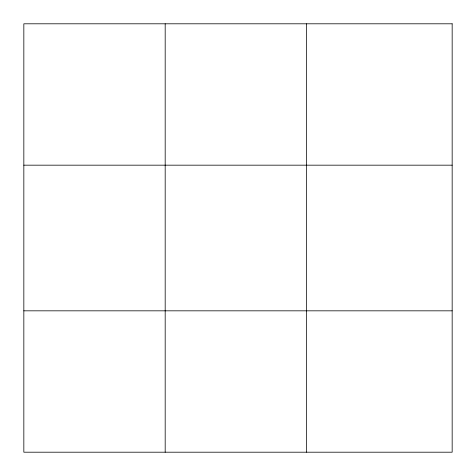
<?xml version="1.0" encoding="UTF-8"?>
<svg xmlns="http://www.w3.org/2000/svg" width="476" height="476" viewBox="0 0 476 476"><rect width="100%" height="100%" fill="white"/><g stroke="black" fill="none" stroke-linecap="round" stroke-linejoin="round"><path stroke-width="0.71" d="M165.184 23.8L165.184 452.2M306.532 23.8L306.532 452.2M23.836 165.172L452.164 165.172M23.836 310.828L452.164 310.828M452.164 23.8L452.164 452.2L23.836 452.2L23.836 23.8L452.164 23.8"/></g></svg>
